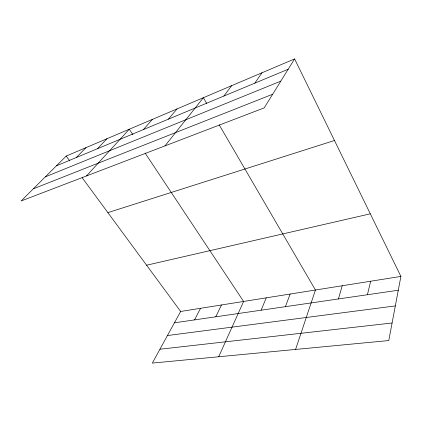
<?xml version="1.0" encoding="UTF-8"?>
<svg xmlns="http://www.w3.org/2000/svg" width="422" height="422" viewBox="0 0 422 422"><rect width="100%" height="100%" fill="white"/><g stroke="black" fill="none" stroke-linecap="round" stroke-linejoin="round"><path stroke-width="0.63" d="M400.9 276.415L388.773 340.554L152.326 363.094L180.658 311.468L400.9 276.415L294.603 58.906L66.217 156.056L21.1 200.988L264.188 107.89L294.603 58.906M367.414 294.735L370.669 281.226M338.418 298.955L342.231 285.752M295.6 349.437L315.44 290.019L219.203 124.859M285.414 306.667L290.151 294.044M261.128 310.202L266.24 297.848M218.691 356.769L243.605 301.45L145.115 153.07M215.758 316.806L221.503 304.969M194.547 319.892L200.55 308.303M254.809 83.16L261.941 72.8M223.892 96.042L231.615 85.698M164.96 145.896L203.383 97.709L206.68 103.364M168.415 119.157L177.04 108.918M143.433 129.565L152.395 119.4M86.473 175.953L129.29 129.227L132.888 134.644M97.482 148.713L106.951 138.727M76.308 157.533L85.967 147.653M56.406 165.825L288.179 69.255M45.339 176.85L280.804 81.13M33.349 188.792L272.665 94.238M107.874 212.63L334.482 140.505M146.592 265.211L370.31 213.822M174.428 322.819L398.284 290.241M167.444 335.543L395.319 305.918M159.938 349.226L392.091 322.999M66.217 156.056L69.714 160.808M82.148 177.694L180.658 311.468"/></g></svg>
